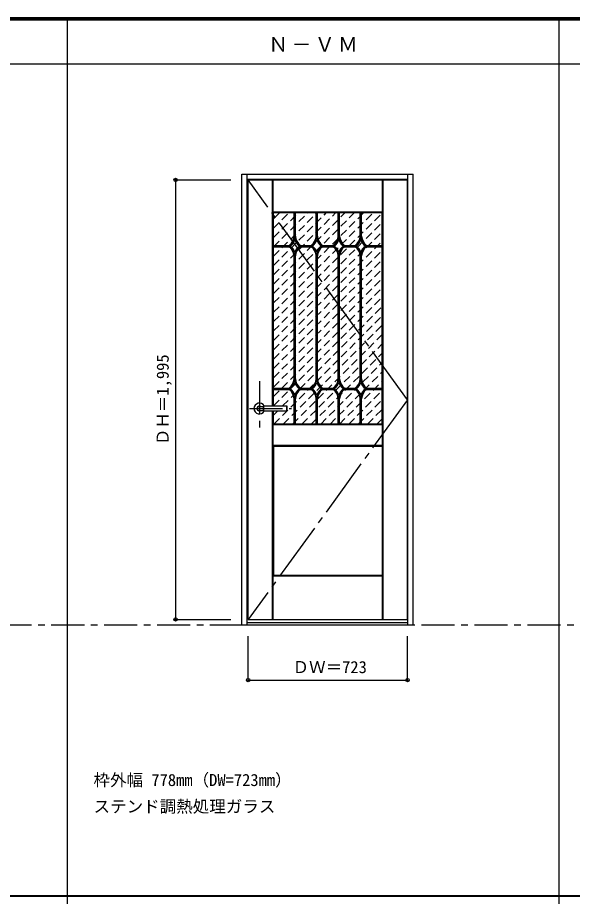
# Model space of a CAD drawing. Units: millimetres, scale not verified. Extents: x -6000 to 5700, y -4307 to 4260.
# Drawn here: x -3483 to -966, y 186 to 4175 of the extents above; entities that cross this region are included whole.
import ezdxf
from ezdxf.enums import TextEntityAlignment as Align

# ---------------------------------------------------------------- set-up
doc = ezdxf.new("R2010")
doc.units = ezdxf.units.MM
doc.header["$LTSCALE"] = 30
doc.header["$PDMODE"] = 32
doc.header["$PDSIZE"] = 15
for name, pattern in [('CHAIN1', [8, 5, -1, 1, -1]), ('CHAIN2', [12, 9, -1, 1, -1]), ('DASHED1', [1.8, 1.2, -0.6])]:
    doc.linetypes.add(name, pattern=pattern)
for name, color, linetype in [('0-1_通り芯', 4, 'CHAIN1'), ('0-2_扉', 3, 'Continuous'), ('0-3_仕上げ', 4, 'Continuous'), ('0-4_枠', 3, 'Continuous'), ('0-5_レバー', 3, 'Continuous'), ('0-7', 7, 'CHAIN2'), ('0-A_文字', 7, 'Continuous'), ('0-B_寸法', 7, 'Continuous'), ('0-C_ハッチ', 4, 'DASHED1'), ('F-1_枠', 6, 'Continuous')]:
    doc.layers.add(name, color=color, linetype=linetype)
doc.styles.add('ＭＳ ゴシック', font='')
doc.styles.get('ＭＳ ゴシック').set_extended_font_data('MS Gothic')

msp = doc.modelspace()

# ---------------------------------------------------------------- linework, layer by layer
at = {"layer": '0-1_通り芯'}
for p, q in [((-2385.8, 2524.5), (-2385.8, 2314.5)), ((-2430.8, 2400.5), (-2240.8, 2400.5))]:
    msp.add_line(p, q, dxfattribs=at)
at = {"layer": '0-1_通り芯', "color": 7}
msp.add_line((-5490, 1418), (3436.4, 1418), dxfattribs=at)
at = {"layer": '0-2_扉'}
for p, q in [((-2436.8, 1443), (-2436.8, 3438)), ((-2436.8, 3438), (-1713.8, 3438)), ((-1713.8, 1443), (-1713.8, 3438)), ((-2436.8, 1443), (-1713.8, 1443))]:
    msp.add_line(p, q, dxfattribs=at)
at = {"layer": '0-3_仕上げ', "color": 7}
for p, q in [((-2325.8, 2412), (-2325.8, 3438)), ((-2324.3, 3290.5), (-2324.3, 3438)), ((-2322.8, 3292), (-2322.8, 3438)), ((-1827.8, 3292), (-1827.8, 3438)), ((-1826.3, 3290.5), (-1826.3, 3438)), ((-1824.8, 1443), (-1824.8, 3438)), ((-2322.8, 3292), (-2324.3, 3290.5)), ((-2321.8, 3288), (-2324.3, 3290.5)), ((-1827.8, 3292), (-2322.8, 3292)), ((-1826.3, 3290.5), (-1828.8, 3288)), ((-1827.8, 3292), (-1826.3, 3290.5)), ((-2325.8, 1443), (-2325.8, 2389)), ((-2324.3, 2232.5), (-2324.3, 2327.5)), ((-2322.8, 2234), (-2322.8, 2326)), ((-1827.8, 2326), (-2322.8, 2326)), ((-1828.8, 2330), (-1826.3, 2327.5)), ((-1827.8, 2326), (-1826.3, 2327.5)), ((-1826.3, 2232.5), (-1826.3, 2327.5)), ((-2322.8, 2234), (-2324.3, 2232.5)), ((-1827.8, 2234), (-1826.3, 2232.5)), ((-2321.8, 2230), (-2324.3, 2232.5)), ((-1826.3, 2232.5), (-1828.8, 2230)), ((-2324.3, 1443), (-2324.3, 1640.5)), ((-2322.8, 1443), (-2322.8, 1639)), ((-1828.8, 1643), (-1826.3, 1640.5)), ((-1827.8, 1639), (-1826.3, 1640.5)), ((-1826.3, 1443), (-1826.3, 1640.5))]:
    msp.add_line(p, q, dxfattribs=at)
at = {"layer": '0-3_仕上げ', "color": 3}
for p, q in [((-1828.8, 3288), (-2321.8, 3288)), ((-2321.8, 2412), (-2321.8, 3288)), ((-1828.8, 2330), (-1828.8, 3288)), ((-2321.8, 2330), (-2321.8, 2389)), ((-1828.8, 2330), (-2321.8, 2330)), ((-2321.8, 2230), (-2321.8, 1643)), ((-2321.8, 2230), (-1828.8, 2230)), ((-1828.8, 2230), (-1828.8, 1643)), ((-1828.8, 1643), (-2321.8, 1643))]:
    msp.add_line(p, q, dxfattribs=at)
at = {"layer": '0-3_仕上げ'}
for p, q in [((-2228.3, 3183.19), (-2228.3, 3288)), ((-2222.3, 3183), (-2222.3, 3288)), ((-2128.3, 3183.1), (-2128.3, 3288)), ((-2122.3, 3183.1), (-2122.3, 3288)), ((-2028.3, 3183.1), (-2028.3, 3288)), ((-2022.3, 3183.1), (-2022.3, 3288)), ((-1928.3, 3183.1), (-1928.3, 3288)), ((-1922.3, 3183.1), (-1922.3, 3288)), ((-2321.8, 3141), (-2251.27, 3141)), ((-2321.8, 3135), (-2251.27, 3135)), ((-2199.32, 3141), (-2151.27, 3141)), ((-2199.32, 3135), (-2151.27, 3135)), ((-2099.32, 3141), (-2051.27, 3141)), ((-2099.32, 3135), (-2051.27, 3135)), ((-1999.32, 3141), (-1951.27, 3141)), ((-1999.32, 3135), (-1951.27, 3135)), ((-1899.32, 3141), (-1828.8, 3141)), ((-1899.32, 3135), (-1828.8, 3135)), ((-2228.3, 2535.1), (-2228.3, 3092.9)), ((-2222.3, 2535.1), (-2222.3, 3092.9)), ((-2128.3, 2535.1), (-2128.3, 3092.9)), ((-2122.3, 2535.1), (-2122.3, 3092.9)), ((-2028.3, 2535.1), (-2028.3, 3092.9)), ((-2022.3, 2535.1), (-2022.3, 3092.9)), ((-1928.3, 2535.1), (-1928.3, 3092.9)), ((-1922.3, 2535.1), (-1922.3, 3092.9)), ((-2321.8, 2493), (-2251.27, 2493)), ((-2321.8, 2487), (-2251.27, 2487)), ((-2199.32, 2493), (-2151.27, 2493)), ((-2199.32, 2487), (-2151.27, 2487)), ((-2099.32, 2493), (-2051.27, 2493)), ((-2099.32, 2487), (-2051.27, 2487)), ((-1999.32, 2493), (-1951.27, 2493)), ((-1999.32, 2487), (-1951.27, 2487)), ((-1899.32, 2493), (-1828.8, 2493)), ((-1899.32, 2487), (-1828.8, 2487)), ((-2228.3, 2330), (-2228.3, 2444.9)), ((-2222.3, 2330), (-2222.3, 2444.9)), ((-2128.3, 2330), (-2128.3, 2444.9)), ((-2122.3, 2330), (-2122.3, 2444.9)), ((-2028.3, 2330), (-2028.3, 2444.9)), ((-2022.3, 2330), (-2022.3, 2444.9)), ((-1928.3, 2330), (-1928.3, 2444.9)), ((-1922.3, 2330), (-1922.3, 2444.9))]:
    msp.add_line(p, q, dxfattribs=at)
at = {"layer": '0-3_仕上げ', "linetype": 'CHAIN1'}
for p, q in [((-2225.3, 3183), (-2225.3, 3288)), ((-2125.3, 3183), (-2125.3, 3288)), ((-2025.3, 3183), (-2025.3, 3288)), ((-1925.3, 3183), (-1925.3, 3288)), ((-2321.8, 3138), (-2250.3, 3138)), ((-2200.3, 3138), (-2150.3, 3138)), ((-2100.3, 3138), (-2050.3, 3138)), ((-2000.3, 3138), (-1950.3, 3138)), ((-1900.3, 3138), (-1828.8, 3138)), ((-2225.3, 2535), (-2225.3, 3093)), ((-2125.3, 2535), (-2125.3, 3093)), ((-2025.3, 2535), (-2025.3, 3093)), ((-1925.3, 2535), (-1925.3, 3093)), ((-2321.8, 2490), (-2250.3, 2490)), ((-2200.3, 2490), (-2150.3, 2490)), ((-2100.3, 2490), (-2050.3, 2490)), ((-2000.3, 2490), (-1950.3, 2490)), ((-1900.3, 2490), (-1828.8, 2490)), ((-2225.3, 2330), (-2225.3, 2445)), ((-2125.3, 2330), (-2125.3, 2445)), ((-2025.3, 2330), (-2025.3, 2445)), ((-1925.3, 2330), (-1925.3, 2445))]:
    msp.add_line(p, q, dxfattribs=at)
at = {"layer": '0-3_仕上げ', "color": 7}
for points in [[(-2322.8, 2326), (-2324.3, 2327.5), (-2321.8, 2330)], [(-2322.8, 2234), (-1827.8, 2234), (-1827.8, 2326)], [(-2322.8, 1639), (-2324.3, 1640.5), (-2321.8, 1643)], [(-1827.8, 1443), (-1827.8, 1639), (-2322.8, 1639)]]:
    msp.add_lwpolyline(points, dxfattribs=at)
at = {"layer": '0-3_仕上げ'}
for centre, radius, start, end in [((-2285.18, 3186.82), 57, 306.49767, 356.34853), ((-2285.18, 3186.82), 63, 309.20041, 341.88743), ((-2165.42, 3186.82), 63, 198.11257, 230.79959), ((-2165.42, 3186.82), 57, 183.65147, 233.50233), ((-2185.18, 3186.82), 57, 306.49767, 356.25364), ((-2185.18, 3186.82), 63, 309.20041, 341.88743), ((-2065.42, 3186.82), 63, 198.11257, 230.79959), ((-2065.42, 3186.82), 57, 183.65147, 233.50233), ((-2085.18, 3186.82), 57, 306.49767, 356.25364), ((-2085.18, 3186.82), 63, 309.20041, 341.88743), ((-1965.42, 3186.82), 63, 198.11257, 230.79959), ((-1965.42, 3186.82), 57, 183.65147, 233.50233), ((-1985.18, 3186.82), 57, 306.49767, 356.25364), ((-1985.18, 3186.82), 63, 309.20041, 341.88743), ((-1865.42, 3186.82), 63, 198.11257, 230.79959), ((-1865.42, 3186.82), 57, 183.65147, 233.50233), ((-2285.18, 3089.18), 57, 3.74636, 53.50233), ((-2285.18, 3089.18), 63, 18.11257, 50.79959), ((-2165.42, 3089.18), 63, 129.20041, 161.88743), ((-2165.42, 3089.18), 57, 126.49767, 176.25364), ((-2185.18, 3089.18), 57, 3.74636, 53.50233), ((-2185.18, 3089.18), 63, 18.11257, 50.79959), ((-2065.42, 3089.18), 63, 129.20041, 161.88743), ((-2065.42, 3089.18), 57, 126.49767, 176.25364), ((-2085.18, 3089.18), 57, 3.74636, 53.50233), ((-2085.18, 3089.18), 63, 18.11257, 50.79959), ((-1965.42, 3089.18), 63, 129.20041, 161.88743), ((-1965.42, 3089.18), 57, 126.49767, 176.25364), ((-1985.18, 3089.18), 57, 3.74636, 53.50233), ((-1985.18, 3089.18), 63, 18.11257, 50.79959), ((-1865.42, 3089.18), 63, 129.20041, 161.88743), ((-1865.42, 3089.18), 57, 126.49767, 176.25364), ((-2285.18, 2538.82), 57, 306.49767, 356.25364), ((-2285.18, 2538.82), 63, 309.20041, 341.88743), ((-2165.42, 2538.82), 63, 198.11257, 230.79959), ((-2165.42, 2538.82), 57, 183.74636, 233.50233), ((-2185.18, 2538.82), 57, 306.49767, 356.25364), ((-2185.18, 2538.82), 63, 309.20041, 341.88743), ((-2065.42, 2538.82), 63, 198.11257, 230.79959), ((-2065.42, 2538.82), 57, 183.74636, 233.50233), ((-2085.18, 2538.82), 57, 306.49767, 356.25364), ((-2085.18, 2538.82), 63, 309.20041, 341.88743), ((-1965.42, 2538.82), 63, 198.11257, 230.79959), ((-1965.42, 2538.82), 57, 183.74636, 233.50233), ((-1985.18, 2538.82), 57, 306.49767, 356.25364), ((-1985.18, 2538.82), 63, 309.20041, 341.88743), ((-1865.42, 2538.82), 63, 198.11257, 230.79959), ((-1865.42, 2538.82), 57, 183.74636, 233.50233), ((-2285.18, 2441.18), 57, 3.74636, 53.50233), ((-2285.18, 2441.18), 63, 18.11257, 50.79959), ((-2165.42, 2441.18), 63, 129.20041, 161.88743), ((-2165.42, 2441.18), 57, 126.49767, 176.25364), ((-2185.18, 2441.18), 57, 3.74636, 53.50233), ((-2185.18, 2441.18), 63, 18.11257, 50.79959), ((-2065.42, 2441.18), 63, 129.20041, 161.88743), ((-2065.42, 2441.18), 57, 126.49767, 176.25364), ((-2085.18, 2441.18), 57, 3.74636, 53.50233), ((-2085.18, 2441.18), 63, 18.11257, 50.79959), ((-1965.42, 2441.18), 63, 129.20041, 161.88743), ((-1965.42, 2441.18), 57, 126.49767, 176.25364), ((-1985.18, 2441.18), 57, 3.74636, 53.50233), ((-1985.18, 2441.18), 63, 18.11257, 50.79959), ((-1865.42, 2441.18), 63, 129.20041, 161.88743), ((-1865.42, 2441.18), 57, 126.49767, 176.25364)]:
    msp.add_arc(centre, radius, start, end, dxfattribs=at)
at = {"layer": '0-3_仕上げ', "linetype": 'CHAIN1'}
for centre, start, end in [((-2285.18, 3186.82), 305.54226, 356.34853), ((-2165.42, 3186.82), 183.65147, 234.45774), ((-2185.18, 3186.82), 305.54226, 356.34853), ((-2065.42, 3186.82), 183.65147, 234.45774), ((-2085.18, 3186.82), 305.54226, 356.34853), ((-1965.42, 3186.82), 183.65147, 234.45774), ((-1985.18, 3186.82), 305.54226, 356.34853), ((-1865.42, 3186.82), 183.65147, 234.45774), ((-2285.18, 3089.18), 3.65147, 54.45774), ((-2165.42, 3089.18), 125.54226, 176.34853), ((-2185.18, 3089.18), 3.65147, 54.45774), ((-2065.42, 3089.18), 125.54226, 176.34853), ((-2085.18, 3089.18), 3.65147, 54.45774), ((-1965.42, 3089.18), 125.54226, 176.34853), ((-1985.18, 3089.18), 3.65147, 54.45774), ((-1865.42, 3089.18), 125.54226, 176.34853), ((-2285.18, 2538.82), 305.54226, 356.34853), ((-2165.42, 2538.82), 183.65147, 234.45774), ((-2185.18, 2538.82), 305.54226, 356.34853), ((-2065.42, 2538.82), 183.65147, 234.45774), ((-2085.18, 2538.82), 305.54226, 356.34853), ((-1965.42, 2538.82), 183.65147, 234.45774), ((-1985.18, 2538.82), 305.54226, 356.34853), ((-1865.42, 2538.82), 183.65147, 234.45774), ((-2285.18, 2441.18), 3.65147, 54.45774), ((-2165.42, 2441.18), 125.54226, 176.34853), ((-2185.18, 2441.18), 3.65147, 54.45774), ((-2065.42, 2441.18), 125.54226, 176.34853), ((-2085.18, 2441.18), 3.65147, 54.45774), ((-1965.42, 2441.18), 125.54226, 176.34853), ((-1985.18, 2441.18), 3.65147, 54.45774), ((-1865.42, 2441.18), 125.54226, 176.34853)]:
    msp.add_arc(centre, 60, start, end, dxfattribs=at)
at = {"layer": '0-4_枠'}
for p, q in [((-2465.8, 1418), (-2465.8, 3465)), ((-2465.8, 3465), (-1687.8, 3465)), ((-2441.8, 1418), (-2441.8, 3465)), ((-2441.8, 3441), (-1711.8, 3441)), ((-1711.8, 1418), (-1711.8, 3465)), ((-2441.8, 1430), (-1711.8, 1430))]:
    msp.add_line(p, q, dxfattribs=at)
msp.add_lwpolyline([(-2465.8, 1418), (-1687.8, 1418), (-1687.8, 3465)], dxfattribs=at)
at = {"layer": '0-5_レバー'}
for p, q in [((-2385.8, 2410), (-2366.8, 2410)), ((-2366.8, 2411), (-2365.8, 2412)), ((-2366.8, 2390), (-2366.8, 2411)), ((-2365.8, 2412), (-2261.8, 2412)), ((-2260.8, 2411), (-2261.8, 2412)), ((-2260.8, 2390), (-2260.8, 2411)), ((-2385.8, 2391), (-2366.8, 2391)), ((-2366.8, 2390), (-2365.8, 2389)), ((-2261.8, 2389), (-2365.8, 2389)), ((-2260.8, 2390), (-2261.8, 2389))]:
    msp.add_line(p, q, dxfattribs=at)
at = {"layer": '0-5_レバー', "color": 4}
for p, q in [((-2365.8, 2389), (-2365.8, 2412)), ((-2261.8, 2412), (-2261.8, 2389))]:
    msp.add_line(p, q, dxfattribs=at)
for radius, start, end in [(24.55, 27.93255, 332.06745), (11, 59.72736, 300.27264)]:
    msp.add_arc((-2385.8, 2400.5), radius, start, end, dxfattribs=at)
at = {"layer": '0-5_レバー'}
msp.add_arc((-2385.8, 2400.5), 9.5, 90, 270, dxfattribs=at)
at = {"layer": '0-7'}
for q in [(-2436.8, 3438), (-2436.8, 1443)]:
    msp.add_line((-1713.8, 2440.5), q, dxfattribs=at)
at = {"layer": '0-B_寸法', "color": 4}
for p, q in [((-2765.8, 3438), (-2515.8, 3438)), ((-2765.8, 3438), (-2765.8, 1443)), ((-2765.8, 1443), (-2515.8, 1443)), ((-2436.8, 1168), (-2436.8, 1368))]:
    msp.add_line(p, q, dxfattribs=at)
msp.add_lwpolyline([(-2436.8, 1168), (-1713.8, 1168), (-1713.8, 1368)], dxfattribs=at)
at = {"layer": '0-B_寸法'}
for p in [(-2765.8, 3438), (-2765.8, 1443), (-2436.8, 1168), (-1713.8, 1168)]:
    msp.add_point(p, dxfattribs=at)
at = {"layer": '0-C_ハッチ'}
for p, q in [((-2321.8, 3261.56), (-2295.36, 3288)), ((-2321.8, 2794.87), (-1828.67, 3288)), ((-2321.8, 2837.29), (-1871.09, 3288)), ((-2321.8, 2879.72), (-1913.52, 3288)), ((-2321.8, 2922.15), (-1955.95, 3288)), ((-2321.8, 2964.57), (-1998.37, 3288)), ((-2321.8, 3007), (-2040.8, 3288)), ((-2321.8, 3049.43), (-2083.23, 3288)), ((-2321.8, 3091.85), (-2125.65, 3288)), ((-2321.8, 3134.28), (-2168.08, 3288)), ((-2321.8, 3176.71), (-2210.51, 3288)), ((-2321.8, 3219.13), (-2252.93, 3288)), ((-2321.8, 2752.44), (-1828.8, 3245.44)), ((-2321.8, 2710.02), (-1828.8, 3203.02)), ((-2321.8, 2667.59), (-1828.8, 3160.59)), ((-2321.8, 2625.16), (-1828.8, 3118.16)), ((-2321.8, 2582.74), (-1828.8, 3075.74)), ((-2321.8, 2540.31), (-1828.8, 3033.31)), ((-2321.8, 2497.88), (-1828.8, 2990.88)), ((-2321.8, 2455.46), (-1828.8, 2948.46)), ((-2321.8, 2413.03), (-1828.8, 2906.03)), ((-2280.4, 2412), (-1828.8, 2863.6)), ((-2319.98, 2330), (-1828.8, 2821.18)), ((-2277.55, 2330), (-1828.8, 2778.75)), ((-2235.12, 2330), (-1828.8, 2736.33)), ((-2192.7, 2330), (-1828.8, 2693.9)), ((-2150.27, 2330), (-1828.8, 2651.47)), ((-2107.85, 2330), (-1828.8, 2609.05)), ((-2065.42, 2330), (-1828.8, 2566.62)), ((-2022.99, 2330), (-1828.8, 2524.19)), ((-1980.57, 2330), (-1828.8, 2481.77)), ((-1938.14, 2330), (-1828.8, 2439.34)), ((-1895.71, 2330), (-1828.8, 2396.91)), ((-2321.8, 2370.6), (-2303.4, 2389)), ((-1853.29, 2330), (-1828.8, 2354.49))]:
    msp.add_line(p, q, dxfattribs=at)
at = {"layer": 'F-1_枠'}
for p, q in [((-6000, 4175), (5700, 4175)), ((-6000, 4170), (5700, 4170)), ((-6000, 4165), (5700, 4165)), ((-3258.4, 4175), (-3258.4, -3790)), ((-1026.8, 4175), (-1026.8, -3790)), ((-6000, 3965), (5700, 3965)), ((-6000, 190.5), (5700, 190.5)), ((-6000, 187.5), (5700, 187.5))]:
    msp.add_line(p, q, dxfattribs=at)

# ---------------------------------------------------------------- texts
at = {"layer": '0-A_文字', "style": 'ＭＳ ゴシック'}
for s, p in [('枠外幅 778mm（DW=723mm）', (-3138.4, 670.5)), ('ステンド調熱処理ガラス', (-3138.4, 550.5))]:
    msp.add_text(s, height=54.99, dxfattribs=at).set_placement(p, align=Align.BOTTOM_LEFT)
at = {"layer": '0-A_文字', "insert": (-2345.1, 4020), "char_height": 65.98, "attachment_point": 7, "style": 'ＭＳ ゴシック'}
msp.add_mtext('\\T1.17;Ｎ－ＶＭ', dxfattribs=at)
at = {"layer": '0-B_寸法', "style": 'ＭＳ ゴシック'}
msp.add_text('ＤＨ＝1,995', height=54.99, rotation=90, dxfattribs=at).set_placement((-2780.8, 2234.25), align=Align.BOTTOM_LEFT)
msp.add_text('ＤＷ＝723', height=54.99, dxfattribs=at).set_placement((-2235.55, 1183), align=Align.BOTTOM_LEFT)

doc.saveas('drawing.dxf')
